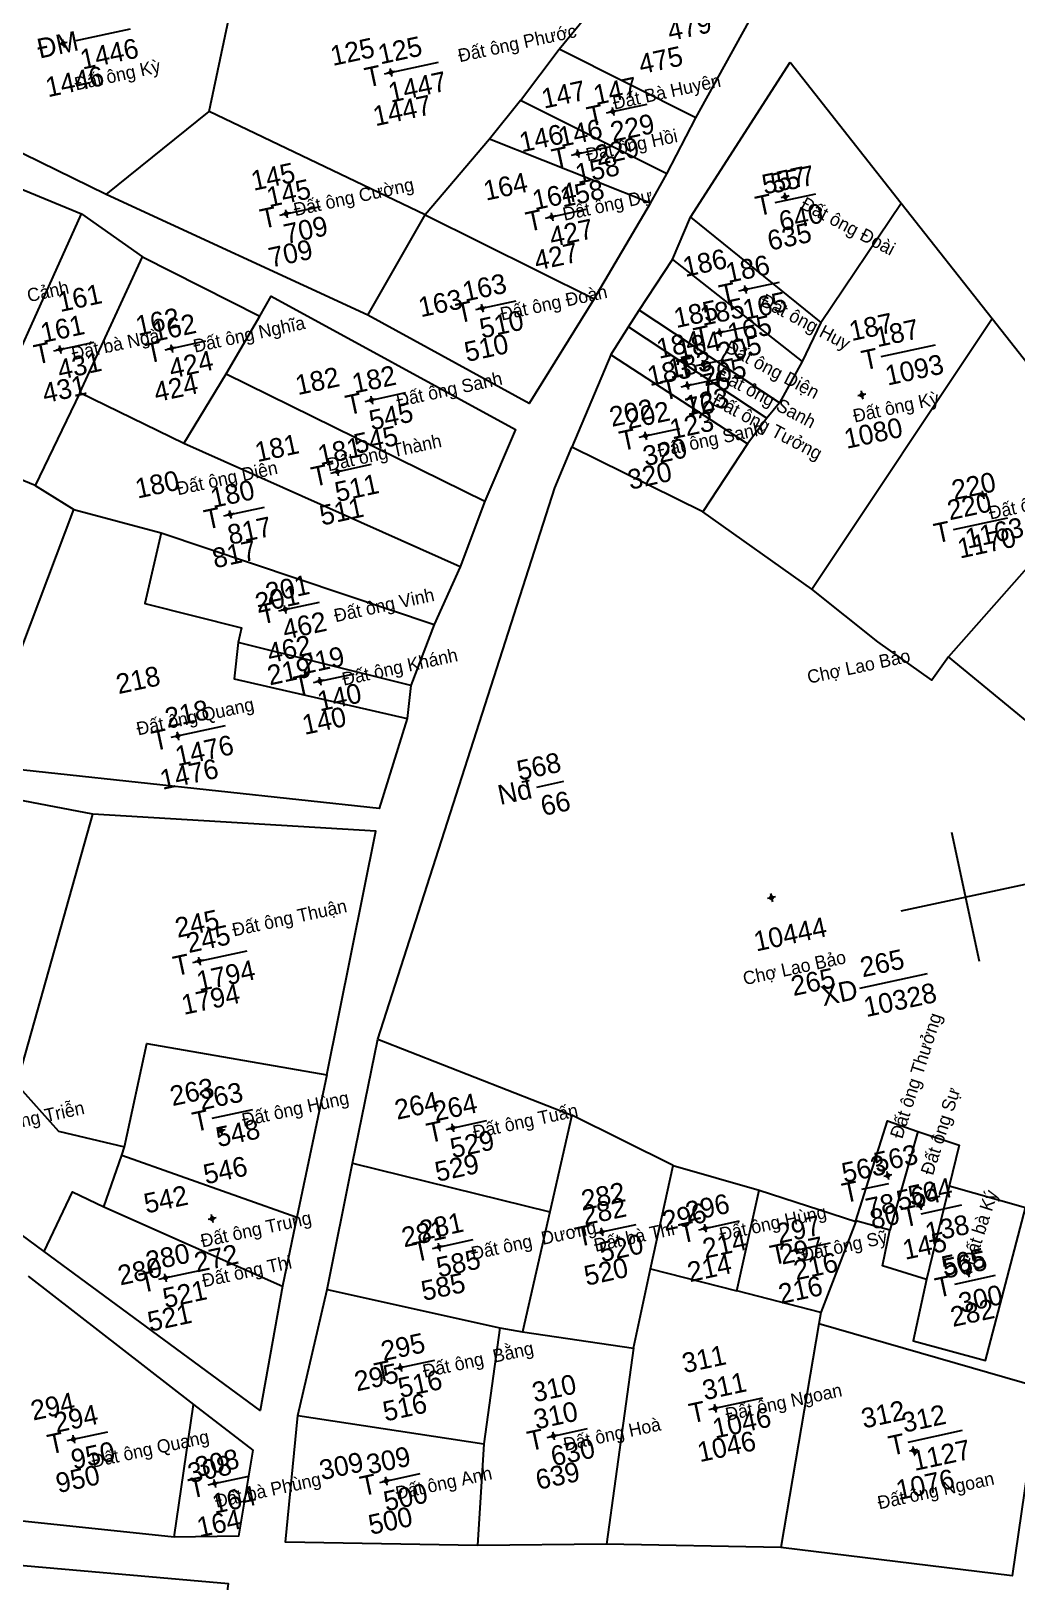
# Model space of a CAD drawing. Extents: x 537054 to 538409, y 1836408 to 1837892.
# Drawn here: x 537557.6 to 537707, y 1837239.7 to 1837474.8 of the extents above; entities that cross this region are included whole.
import ezdxf

# ---------------------------------------------------------------- set-up
doc = ezdxf.new("R2010")
doc.units = 0
for name, color, linetype in [('Level 11', 7, 'Continuous'), ('Level 15', 7, 'Continuous'), ('Level 2', 7, 'Continuous'), ('Level 22', 7, 'Continuous'), ('Level 45', 7, 'Continuous'), ('Level 56', 7, 'Continuous'), ('Level 63', 7, 'Continuous')]:
    doc.layers.add(name, color=color, linetype=linetype)

msp = doc.modelspace()

# ---------------------------------------------------------------- linework, layer by layer
at = {"layer": 'Level 11'}
for p, q in [((537562.15, 1837472.84), (537561.85, 1837472.77)), ((537562.39, 1837473.21), (537562.15, 1837472.84)), ((537562.15, 1837472.84), (537562.52, 1837472.6)), ((537562.33, 1837473.51), (537562.39, 1837473.21)), ((537562.76, 1837472.97), (537562.39, 1837473.21)), ((537562.52, 1837472.6), (537562.76, 1837472.97)), ((537563.06, 1837473.03), (537562.76, 1837472.97)), ((537562.52, 1837472.6), (537562.59, 1837472.3)), ((537611.79, 1837468.45), (537611.47, 1837468.39)), ((537612.02, 1837468.82), (537611.79, 1837468.45)), ((537611.79, 1837468.45), (537612.16, 1837468.22)), ((537611.96, 1837469.12), (537612.02, 1837468.82)), ((537612.39, 1837468.58), (537612.02, 1837468.82)), ((537612.16, 1837468.22), (537612.39, 1837468.58)), ((537612.16, 1837468.22), (537612.22, 1837467.91)), ((537612.71, 1837468.65), (537612.39, 1837468.58)), ((537645.45, 1837462.51), (537645.15, 1837462.45)), ((537645.69, 1837462.88), (537645.45, 1837462.51)), ((537645.45, 1837462.51), (537645.82, 1837462.27)), ((537645.62, 1837463.19), (537645.69, 1837462.88)), ((537646.05, 1837462.64), (537645.69, 1837462.88)), ((537645.82, 1837462.27), (537646.05, 1837462.64)), ((537645.82, 1837462.27), (537645.88, 1837461.96)), ((537646.36, 1837462.71), (537646.05, 1837462.64)), ((537640.38, 1837456.51), (537640.14, 1837456.14)), ((537640.32, 1837456.81), (537640.38, 1837456.51)), ((537640.75, 1837456.27), (537640.38, 1837456.51)), ((537640.51, 1837455.9), (537640.75, 1837456.27)), ((537641.06, 1837456.34), (537640.75, 1837456.27)), ((537640.14, 1837456.14), (537639.83, 1837456.07)), ((537640.14, 1837456.14), (537640.51, 1837455.9)), ((537640.51, 1837455.9), (537640.58, 1837455.6)), ((537671.56, 1837449.58), (537671.24, 1837449.51)), ((537671.79, 1837449.95), (537671.56, 1837449.58)), ((537671.56, 1837449.58), (537671.92, 1837449.34)), ((537671.73, 1837450.25), (537671.79, 1837449.95)), ((537672.16, 1837449.71), (537671.79, 1837449.95)), ((537671.92, 1837449.34), (537672.16, 1837449.71)), ((537671.92, 1837449.34), (537671.99, 1837449.04)), ((537672.47, 1837449.78), (537672.16, 1837449.71)), ((537595.95, 1837447.02), (537595.64, 1837446.95)), ((537596.19, 1837447.39), (537595.95, 1837447.02)), ((537595.95, 1837447.02), (537596.32, 1837446.78)), ((537596.12, 1837447.7), (537596.19, 1837447.39)), ((537596.56, 1837447.15), (537596.19, 1837447.39)), ((537596.32, 1837446.78), (537596.56, 1837447.15)), ((537596.87, 1837447.22), (537596.56, 1837447.15)), ((537636.44, 1837446.93), (537636.21, 1837446.56)), ((537636.38, 1837447.24), (537636.44, 1837446.93)), ((537636.81, 1837446.69), (537636.44, 1837446.93)), ((537596.32, 1837446.78), (537596.39, 1837446.47)), ((537636.21, 1837446.56), (537635.9, 1837446.5)), ((537636.21, 1837446.56), (537636.58, 1837446.33)), ((537636.58, 1837446.33), (537636.81, 1837446.69)), ((537636.58, 1837446.33), (537636.64, 1837446.01)), ((537637.12, 1837446.76), (537636.81, 1837446.69)), ((537665.52, 1837435.53), (537665.21, 1837435.46)), ((537665.75, 1837435.9), (537665.52, 1837435.53)), ((537665.52, 1837435.53), (537665.88, 1837435.29)), ((537665.69, 1837436.2), (537665.75, 1837435.9)), ((537666.12, 1837435.66), (537665.75, 1837435.9)), ((537665.88, 1837435.29), (537666.12, 1837435.66)), ((537665.88, 1837435.29), (537665.95, 1837434.99)), ((537666.42, 1837435.73), (537666.12, 1837435.66)), ((537625.63, 1837432.72), (537625.33, 1837432.65)), ((537625.87, 1837433.09), (537625.63, 1837432.72)), ((537625.63, 1837432.72), (537626, 1837432.48)), ((537625.8, 1837433.4), (537625.87, 1837433.09)), ((537626.24, 1837432.85), (537625.87, 1837433.09)), ((537626, 1837432.48), (537626.24, 1837432.85)), ((537626.54, 1837432.92), (537626.24, 1837432.85)), ((537626, 1837432.48), (537626.07, 1837432.17)), ((537661.66, 1837429.03), (537661.36, 1837428.96)), ((537661.9, 1837429.4), (537661.66, 1837429.03)), ((537661.66, 1837429.03), (537662.03, 1837428.79)), ((537661.83, 1837429.7), (537661.9, 1837429.4)), ((537662.27, 1837429.16), (537661.9, 1837429.4)), ((537662.03, 1837428.79), (537662.27, 1837429.16)), ((537662.03, 1837428.79), (537662.09, 1837428.49)), ((537662.57, 1837429.23), (537662.27, 1837429.16)), ((537561.67, 1837426.45), (537561.37, 1837426.39)), ((537561.91, 1837426.82), (537561.67, 1837426.45)), ((537561.67, 1837426.45), (537562.04, 1837426.21)), ((537561.84, 1837427.12), (537561.91, 1837426.82)), ((537562.28, 1837426.58), (537561.91, 1837426.82)), ((537562.04, 1837426.21), (537562.28, 1837426.58)), ((537562.04, 1837426.21), (537562.11, 1837425.91)), ((537562.58, 1837426.65), (537562.28, 1837426.58)), ((537578.58, 1837426.62), (537578.27, 1837426.56)), ((537578.81, 1837426.99), (537578.58, 1837426.62)), ((537578.58, 1837426.62), (537578.95, 1837426.38)), ((537578.75, 1837427.29), (537578.81, 1837426.99)), ((537579.18, 1837426.75), (537578.81, 1837426.99)), ((537578.95, 1837426.38), (537579.18, 1837426.75)), ((537578.95, 1837426.38), (537579.01, 1837426.08)), ((537579.49, 1837426.82), (537579.18, 1837426.75)), ((537659.1, 1837424.21), (537658.8, 1837424.15)), ((537659.34, 1837424.58), (537659.1, 1837424.21)), ((537659.1, 1837424.21), (537659.47, 1837423.97)), ((537659.27, 1837424.89), (537659.34, 1837424.58)), ((537659.71, 1837424.34), (537659.34, 1837424.58)), ((537659.47, 1837423.97), (537659.71, 1837424.34)), ((537659.47, 1837423.97), (537659.54, 1837423.66)), ((537660.01, 1837424.41), (537659.71, 1837424.34)), ((537656.75, 1837420.99), (537656.44, 1837420.93)), ((537656.98, 1837421.36), (537656.75, 1837420.99)), ((537656.75, 1837420.99), (537657.11, 1837420.75)), ((537656.92, 1837421.66), (537656.98, 1837421.36)), ((537657.35, 1837421.12), (537656.98, 1837421.36)), ((537657.11, 1837420.75), (537657.35, 1837421.12)), ((537657.65, 1837421.19), (537657.35, 1837421.12)), ((537608.88, 1837418.78), (537608.57, 1837418.71)), ((537609.12, 1837419.15), (537608.88, 1837418.78)), ((537608.88, 1837418.78), (537609.25, 1837418.54)), ((537609.06, 1837419.45), (537609.12, 1837419.15)), ((537609.49, 1837418.91), (537609.12, 1837419.15)), ((537609.25, 1837418.54), (537609.49, 1837418.91)), ((537609.8, 1837418.98), (537609.49, 1837418.91)), ((537657.11, 1837420.75), (537657.18, 1837420.45)), ((537683.18, 1837419.55), (537682.86, 1837419.48)), ((537683.41, 1837419.91), (537683.18, 1837419.55)), ((537683.18, 1837419.55), (537683.54, 1837419.31)), ((537683.35, 1837420.23), (537683.41, 1837419.91)), ((537683.78, 1837419.68), (537683.41, 1837419.91)), ((537683.54, 1837419.31), (537683.78, 1837419.68)), ((537683.54, 1837419.31), (537683.61, 1837419)), ((537684.09, 1837419.74), (537683.78, 1837419.68)), ((537609.25, 1837418.54), (537609.32, 1837418.24)), ((537650.56, 1837414.03), (537650.62, 1837413.72)), ((537650.39, 1837413.35), (537650.07, 1837413.28)), ((537650.62, 1837413.72), (537650.39, 1837413.35)), ((537650.39, 1837413.35), (537650.75, 1837413.11)), ((537650.99, 1837413.48), (537650.62, 1837413.72)), ((537650.75, 1837413.11), (537650.99, 1837413.48)), ((537650.75, 1837413.11), (537650.82, 1837412.8)), ((537651.3, 1837413.55), (537650.99, 1837413.48)), ((537603.69, 1837407.92), (537603.39, 1837407.86)), ((537603.93, 1837408.29), (537603.69, 1837407.92)), ((537603.69, 1837407.92), (537604.06, 1837407.68)), ((537603.86, 1837408.59), (537603.93, 1837408.29)), ((537604.29, 1837408.05), (537603.93, 1837408.29)), ((537604.06, 1837407.68), (537604.29, 1837408.05)), ((537604.06, 1837407.68), (537604.12, 1837407.38)), ((537604.6, 1837408.12), (537604.29, 1837408.05)), ((537701.75, 1837404.78), (537701.51, 1837404.42)), ((537701.68, 1837405.1), (537701.75, 1837404.78)), ((537702.12, 1837404.55), (537701.75, 1837404.78)), ((537701.88, 1837404.18), (537702.12, 1837404.55)), ((537702.42, 1837404.61), (537702.12, 1837404.55)), ((537701.51, 1837404.42), (537701.21, 1837404.35)), ((537701.51, 1837404.42), (537701.88, 1837404.18)), ((537701.88, 1837404.18), (537701.95, 1837403.86)), ((537587.44, 1837401.44), (537587.13, 1837401.37)), ((537587.68, 1837401.8), (537587.44, 1837401.44)), ((537587.44, 1837401.44), (537587.81, 1837401.2)), ((537587.61, 1837402.12), (537587.68, 1837401.8)), ((537588.05, 1837401.57), (537587.68, 1837401.8)), ((537587.81, 1837401.2), (537588.05, 1837401.57)), ((537587.81, 1837401.2), (537587.88, 1837400.89)), ((537588.36, 1837401.63), (537588.05, 1837401.57)), ((537595.77, 1837387.05), (537595.45, 1837386.98)), ((537596, 1837387.42), (537595.77, 1837387.05)), ((537595.77, 1837387.05), (537596.13, 1837386.81)), ((537595.94, 1837387.73), (537596, 1837387.42)), ((537596.37, 1837387.18), (537596, 1837387.42)), ((537596.13, 1837386.81), (537596.37, 1837387.18)), ((537596.13, 1837386.81), (537596.2, 1837386.5)), ((537596.68, 1837387.25), (537596.37, 1837387.18)), ((537601.28, 1837376.56), (537601.05, 1837376.19)), ((537601.22, 1837376.86), (537601.28, 1837376.56)), ((537601.65, 1837376.32), (537601.28, 1837376.56)), ((537601.41, 1837375.95), (537601.65, 1837376.32)), ((537601.95, 1837376.38), (537601.65, 1837376.32)), ((537601.05, 1837376.19), (537600.74, 1837376.12)), ((537601.05, 1837376.19), (537601.41, 1837375.95)), ((537601.41, 1837375.95), (537601.48, 1837375.65)), ((537579.5, 1837367.86), (537579.19, 1837367.8)), ((537579.74, 1837368.23), (537579.5, 1837367.86)), ((537579.5, 1837367.86), (537579.87, 1837367.63)), ((537579.67, 1837368.54), (537579.74, 1837368.23)), ((537580.1, 1837367.99), (537579.74, 1837368.23)), ((537579.87, 1837367.63), (537580.1, 1837367.99)), ((537579.87, 1837367.63), (537579.93, 1837367.31)), ((537580.41, 1837368.06), (537580.1, 1837367.99)), ((537669.72, 1837343.73), (537669.48, 1837343.36)), ((537669.65, 1837344.04), (537669.72, 1837343.73)), ((537670.09, 1837343.49), (537669.72, 1837343.73)), ((537669.85, 1837343.12), (537670.09, 1837343.49)), ((537670.4, 1837343.56), (537670.09, 1837343.49)), ((537669.48, 1837343.36), (537669.17, 1837343.29)), ((537669.48, 1837343.36), (537669.85, 1837343.12)), ((537669.85, 1837343.12), (537669.92, 1837342.81)), ((537583, 1837334.12), (537582.76, 1837333.75)), ((537582.93, 1837334.42), (537583, 1837334.12)), ((537583.37, 1837333.88), (537583, 1837334.12)), ((537582.76, 1837333.75), (537582.45, 1837333.69)), ((537582.76, 1837333.75), (537583.13, 1837333.52)), ((537583.13, 1837333.52), (537583.37, 1837333.88)), ((537583.13, 1837333.52), (537583.19, 1837333.21)), ((537583.68, 1837333.95), (537583.37, 1837333.88)), ((537586.31, 1837308.42), (537586.08, 1837308.05)), ((537586.25, 1837308.73), (537586.31, 1837308.42)), ((537586.68, 1837308.19), (537586.31, 1837308.42)), ((537586.45, 1837307.82), (537586.68, 1837308.19)), ((537587, 1837308.25), (537586.68, 1837308.19)), ((537621.16, 1837308.45), (537620.85, 1837308.38)), ((537621.4, 1837308.82), (537621.16, 1837308.45)), ((537621.16, 1837308.45), (537621.53, 1837308.21)), ((537621.34, 1837309.12), (537621.4, 1837308.82)), ((537621.77, 1837308.58), (537621.4, 1837308.82)), ((537621.53, 1837308.21), (537621.77, 1837308.58)), ((537621.53, 1837308.21), (537621.6, 1837307.91)), ((537622.08, 1837308.65), (537621.77, 1837308.58)), ((537586.08, 1837308.05), (537585.76, 1837307.99)), ((537586.08, 1837308.05), (537586.45, 1837307.82)), ((537586.45, 1837307.82), (537586.51, 1837307.51)), ((537687.08, 1837301.23), (537686.78, 1837301.16)), ((537687.32, 1837301.59), (537687.08, 1837301.23)), ((537687.08, 1837301.23), (537687.45, 1837300.99)), ((537687.25, 1837301.91), (537687.32, 1837301.59)), ((537687.69, 1837301.36), (537687.32, 1837301.59)), ((537687.45, 1837300.99), (537687.69, 1837301.36)), ((537687.99, 1837301.42), (537687.69, 1837301.36)), ((537687.45, 1837300.99), (537687.52, 1837300.68)), ((537692.05, 1837296.62), (537691.74, 1837296.55)), ((537692.28, 1837296.99), (537692.05, 1837296.62)), ((537692.05, 1837296.62), (537692.41, 1837296.38)), ((537692.22, 1837297.29), (537692.28, 1837296.99)), ((537692.65, 1837296.75), (537692.28, 1837296.99)), ((537692.41, 1837296.38), (537692.65, 1837296.75)), ((537692.41, 1837296.38), (537692.48, 1837296.08)), ((537692.96, 1837296.82), (537692.65, 1837296.75)), ((537584.7, 1837294.71), (537584.39, 1837294.65)), ((537584.94, 1837295.08), (537584.7, 1837294.71)), ((537584.7, 1837294.71), (537585.07, 1837294.48)), ((537584.87, 1837295.4), (537584.94, 1837295.08)), ((537585.31, 1837294.84), (537584.94, 1837295.08)), ((537585.07, 1837294.48), (537585.31, 1837294.84)), ((537585.07, 1837294.48), (537585.14, 1837294.16)), ((537585.62, 1837294.91), (537585.31, 1837294.84)), ((537643.77, 1837292.69), (537643.46, 1837292.63)), ((537644.01, 1837293.06), (537643.77, 1837292.69)), ((537643.77, 1837292.69), (537644.14, 1837292.46)), ((537643.94, 1837293.37), (537644.01, 1837293.06)), ((537644.37, 1837292.82), (537644.01, 1837293.06)), ((537644.14, 1837292.46), (537644.37, 1837292.82)), ((537644.14, 1837292.46), (537644.2, 1837292.14)), ((537644.68, 1837292.89), (537644.37, 1837292.82)), ((537659.43, 1837293.24), (537659.12, 1837293.17)), ((537659.66, 1837293.61), (537659.43, 1837293.24)), ((537659.43, 1837293.24), (537659.79, 1837293)), ((537659.6, 1837293.91), (537659.66, 1837293.61)), ((537660.03, 1837293.37), (537659.66, 1837293.61)), ((537659.79, 1837293), (537660.03, 1837293.37)), ((537659.79, 1837293), (537659.86, 1837292.7)), ((537660.33, 1837293.44), (537660.03, 1837293.37)), ((537619.09, 1837290.39), (537618.77, 1837290.33)), ((537619.33, 1837290.76), (537619.09, 1837290.39)), ((537619.09, 1837290.39), (537619.46, 1837290.16)), ((537619.26, 1837291.07), (537619.33, 1837290.76)), ((537619.69, 1837290.52), (537619.33, 1837290.76)), ((537619.46, 1837290.16), (537619.69, 1837290.52)), ((537619.46, 1837290.16), (537619.52, 1837289.84)), ((537620.01, 1837290.59), (537619.69, 1837290.52)), ((537673.22, 1837289.93), (537672.91, 1837289.86)), ((537673.46, 1837290.3), (537673.22, 1837289.93)), ((537673.22, 1837289.93), (537673.59, 1837289.69)), ((537673.4, 1837290.61), (537673.46, 1837290.3)), ((537673.83, 1837290.06), (537673.46, 1837290.3)), ((537673.59, 1837289.69), (537673.83, 1837290.06)), ((537673.59, 1837289.69), (537673.66, 1837289.38)), ((537674.14, 1837290.13), (537673.83, 1837290.06)), ((537699.46, 1837287.13), (537699.52, 1837286.82)), ((537577.63, 1837285.73), (537577.33, 1837285.66)), ((537577.87, 1837286.1), (537577.63, 1837285.73)), ((537577.63, 1837285.73), (537578, 1837285.49)), ((537577.8, 1837286.4), (537577.87, 1837286.1)), ((537578.23, 1837285.86), (537577.87, 1837286.1)), ((537578, 1837285.49), (537578.23, 1837285.86)), ((537578, 1837285.49), (537578.06, 1837285.19)), ((537578.54, 1837285.93), (537578.23, 1837285.86)), ((537699.29, 1837286.45), (537698.97, 1837286.38)), ((537699.52, 1837286.82), (537699.29, 1837286.45)), ((537699.29, 1837286.45), (537699.65, 1837286.21)), ((537699.89, 1837286.58), (537699.52, 1837286.82)), ((537699.65, 1837286.21), (537699.89, 1837286.58)), ((537699.65, 1837286.21), (537699.72, 1837285.9)), ((537700.2, 1837286.65), (537699.89, 1837286.58)), ((537613.27, 1837272.12), (537612.96, 1837272.06)), ((537613.51, 1837272.49), (537613.27, 1837272.12)), ((537613.27, 1837272.12), (537613.64, 1837271.89)), ((537613.44, 1837272.8), (537613.51, 1837272.49)), ((537613.88, 1837272.26), (537613.51, 1837272.49)), ((537613.64, 1837271.89), (537613.88, 1837272.26)), ((537613.64, 1837271.89), (537613.71, 1837271.58)), ((537614.19, 1837272.32), (537613.88, 1837272.26)), ((537660.94, 1837265.95), (537660.63, 1837265.89)), ((537661.17, 1837266.32), (537660.94, 1837265.95)), ((537660.94, 1837265.95), (537661.31, 1837265.72)), ((537661.11, 1837266.64), (537661.17, 1837266.32)), ((537661.54, 1837266.09), (537661.17, 1837266.32)), ((537661.31, 1837265.72), (537661.54, 1837266.09)), ((537661.85, 1837266.15), (537661.54, 1837266.09)), ((537661.31, 1837265.72), (537661.37, 1837265.4)), ((537563.72, 1837261.26), (537563.41, 1837261.2)), ((537563.96, 1837261.63), (537563.72, 1837261.26)), ((537563.72, 1837261.26), (537564.09, 1837261.03)), ((537563.89, 1837261.93), (537563.96, 1837261.63)), ((537564.32, 1837261.39), (537563.96, 1837261.63)), ((537564.09, 1837261.03), (537564.32, 1837261.39)), ((537564.63, 1837261.46), (537564.32, 1837261.39)), ((537636.43, 1837261.76), (537636.13, 1837261.69)), ((537636.67, 1837262.13), (537636.43, 1837261.76)), ((537636.43, 1837261.76), (537636.8, 1837261.52)), ((537636.6, 1837262.43), (537636.67, 1837262.13)), ((537637.04, 1837261.89), (537636.67, 1837262.13)), ((537636.8, 1837261.52), (537637.04, 1837261.89)), ((537636.8, 1837261.52), (537636.86, 1837261.22)), ((537637.34, 1837261.95), (537637.04, 1837261.89)), ((537564.09, 1837261.03), (537564.15, 1837260.72)), ((537690.99, 1837259.56), (537690.68, 1837259.5)), ((537691.23, 1837259.93), (537690.99, 1837259.56)), ((537690.99, 1837259.56), (537691.36, 1837259.33)), ((537691.17, 1837260.23), (537691.23, 1837259.93)), ((537691.6, 1837259.69), (537691.23, 1837259.93)), ((537691.36, 1837259.33), (537691.6, 1837259.69)), ((537691.36, 1837259.33), (537691.43, 1837259.02)), ((537691.91, 1837259.76), (537691.6, 1837259.69)), ((537585.1, 1837254.55), (537584.79, 1837254.49)), ((537585.33, 1837254.92), (537585.1, 1837254.55)), ((537585.1, 1837254.55), (537585.46, 1837254.32)), ((537585.27, 1837255.23), (537585.33, 1837254.92)), ((537585.7, 1837254.68), (537585.33, 1837254.92)), ((537585.46, 1837254.32), (537585.7, 1837254.68)), ((537585.46, 1837254.32), (537585.53, 1837254)), ((537586, 1837254.75), (537585.7, 1837254.68)), ((537611.08, 1837254.93), (537610.78, 1837254.87)), ((537611.32, 1837255.3), (537611.08, 1837254.93)), ((537611.08, 1837254.93), (537611.45, 1837254.7)), ((537611.25, 1837255.61), (537611.32, 1837255.3)), ((537611.69, 1837255.07), (537611.32, 1837255.3)), ((537611.45, 1837254.7), (537611.69, 1837255.07)), ((537611.45, 1837254.7), (537611.51, 1837254.39)), ((537611.99, 1837255.13), (537611.69, 1837255.07))]:
    msp.add_line(p, q, dxfattribs=at)
for centre in [(537562.46, 1837472.9), (537612.09, 1837468.52), (537645.75, 1837462.58), (537640.45, 1837456.2), (537671.86, 1837449.65), (537596.26, 1837447.08), (537636.51, 1837446.63), (537665.82, 1837435.59), (537625.93, 1837432.78), (537661.96, 1837429.09), (537561.98, 1837426.52), (537578.88, 1837426.69), (537659.4, 1837424.28), (537657.05, 1837421.06), (537609.19, 1837418.85), (537683.48, 1837419.61), (537650.69, 1837413.41), (537603.99, 1837407.99), (537701.81, 1837404.48), (537587.74, 1837401.5), (537596.07, 1837387.11), (537601.35, 1837376.25), (537579.8, 1837367.93), (537669.79, 1837343.43), (537583.06, 1837333.82), (537586.38, 1837308.12), (537621.47, 1837308.51), (537687.39, 1837301.29), (537692.35, 1837296.69), (537585, 1837294.78), (537644.07, 1837292.76), (537659.73, 1837293.31), (537619.39, 1837290.46), (537673.53, 1837289.99), (537577.93, 1837285.79), (537699.59, 1837286.51), (537613.57, 1837272.19), (537661.24, 1837266.02), (537564.02, 1837261.33), (537636.73, 1837261.82), (537691.3, 1837259.63), (537585.4, 1837254.62), (537611.38, 1837255)]:
    msp.add_circle(centre, 0.075, dxfattribs=at)
at = {"layer": 'Level 15'}
for p, q in [((537564.42, 1837473.33), (537572.63, 1837475.1)), ((537611.12, 1837468.31), (537619.33, 1837470.08)), ((537644.78, 1837462.37), (537650.94, 1837463.7)), ((537639.47, 1837455.99), (537645.63, 1837457.32)), ((537670.33, 1837448.8), (537676.49, 1837450.13)), ((537595.28, 1837446.88), (537601.44, 1837448.21)), ((537635.54, 1837446.43), (537641.7, 1837447.76)), ((537664.84, 1837435.38), (537671, 1837436.71)), ((537624.96, 1837432.57), (537631.11, 1837433.9)), ((537660.99, 1837428.88), (537667.14, 1837430.21)), ((537561, 1837426.31), (537567.16, 1837427.63)), ((537577.91, 1837426.48), (537584.07, 1837427.81)), ((537686.42, 1837425.43), (537694.63, 1837427.21)), ((537658.43, 1837424.07), (537662.54, 1837424.95)), ((537656.07, 1837420.85), (537662.23, 1837422.18)), ((537608.22, 1837418.64), (537614.38, 1837419.97)), ((537649.71, 1837413.21), (537655.87, 1837414.54)), ((537603.02, 1837407.78), (537609.18, 1837409.11)), ((537586.78, 1837401.29), (537592.93, 1837402.62)), ((537697.38, 1837399.21), (537705.59, 1837400.98)), ((537595.1, 1837386.9), (537601.26, 1837388.23)), ((537600.38, 1837376.04), (537606.54, 1837377.37)), ((537578.83, 1837367.73), (537587.04, 1837369.5)), ((537634.22, 1837360.19), (537638.32, 1837361.07)), ((537582.08, 1837333.61), (537590.3, 1837335.38)), ((537683.18, 1837329.7), (537693.44, 1837331.92)), ((537585, 1837309.99), (537591.16, 1837311.32)), ((537620.5, 1837308.3), (537626.66, 1837309.63)), ((537683.46, 1837299.21), (537687.56, 1837300.09)), ((537692.48, 1837295.51), (537698.64, 1837296.84)), ((537658.75, 1837293.09), (537664.91, 1837294.42)), ((537643.1, 1837292.56), (537649.26, 1837293.89)), ((537618.42, 1837290.26), (537624.58, 1837291.59)), ((537672.56, 1837289.79), (537678.72, 1837291.12)), ((537576.95, 1837285.58), (537583.11, 1837286.91)), ((537697.54, 1837284.86), (537703.7, 1837286.18)), ((537612.61, 1837271.98), (537618.77, 1837273.31)), ((537660.27, 1837265.82), (537668.48, 1837267.59)), ((537563.04, 1837261.12), (537569.2, 1837262.45)), ((537635.76, 1837261.61), (537641.91, 1837262.94)), ((537690.51, 1837260.91), (537698.72, 1837262.68)), ((537584.43, 1837254.42), (537590.59, 1837255.75)), ((537610.41, 1837254.79), (537616.56, 1837256.12))]:
    msp.add_line(p, q, dxfattribs=at)
at = {"layer": 'Level 22'}
for points in [[(537584.55, 1837462.59), (537588.68, 1837482)], [(537637.62, 1837472.01), (537643.66, 1837479.43)], [(537658.33, 1837461.63), (537667.16, 1837477.66)], [(537631.76, 1837464.25), (537637.62, 1837472.01)], [(537658.33, 1837461.63), (537637.62, 1837472.01)], [(537657.48, 1837446.56), (537672.6, 1837470.04)], [(537672.6, 1837470.04), (537689.43, 1837448.69)], [(537568.94, 1837450.02), (537536.42, 1837465.91)], [(537631.76, 1837464.25), (537627.02, 1837458.4)], [(537653.9, 1837453.16), (537631.76, 1837464.25)], [(537568.94, 1837450.02), (537584.55, 1837462.59)], [(537617.29, 1837446.94), (537584.55, 1837462.59)], [(537653.9, 1837453.16), (537658.33, 1837461.63)], [(537627.02, 1837458.4), (537617.29, 1837446.94)], [(537651.45, 1837448.67), (537627.02, 1837458.4)], [(537543.15, 1837456.18), (537565.23, 1837447.06)], [(537651.45, 1837448.67), (537653.9, 1837453.16)], [(537608.63, 1837431.73), (537568.94, 1837450.02)], [(537548.43, 1837409.9), (537565.23, 1837447.06)], [(537565.23, 1837447.06), (537574.48, 1837440.56)], [(537608.63, 1837431.73), (537617.29, 1837446.94)], [(537617.29, 1837446.94), (537642.89, 1837434.2)], [(537642.89, 1837434.2), (537651.45, 1837448.67)], [(537677.26, 1837430.59), (537689.43, 1837448.69)], [(537689.43, 1837448.69), (537703.2, 1837431.23)], [(537654.77, 1837440.15), (537657.48, 1837446.56)], [(537657.48, 1837446.56), (537677.26, 1837430.59)], [(537564.95, 1837419.94), (537574.48, 1837440.56)], [(537574.48, 1837440.56), (537592.22, 1837431.57)], [(537649.74, 1837432.46), (537654.77, 1837440.15)], [(537654.77, 1837440.15), (537674.42, 1837424.69)], [(537592.22, 1837431.57), (537593.95, 1837434.59), (537631, 1837414.38), (537626.32, 1837403.53)], [(537642.89, 1837434.2), (537633.05, 1837418.3), (537608.63, 1837431.73)], [(537587.16, 1837422.8), (537592.22, 1837431.57)], [(537648.09, 1837429.95), (537649.74, 1837432.46)], [(537670.98, 1837418.45), (537649.74, 1837432.46)], [(537677.26, 1837430.59), (537674.42, 1837424.69)], [(537675.87, 1837390.17), (537703.2, 1837431.23)], [(537703.2, 1837431.23), (537721.44, 1837408.08)], [(537645.44, 1837425.68), (537648.09, 1837429.95)], [(537648.09, 1837429.95), (537669.08, 1837416.09)], [(537645.44, 1837425.68), (537639.53, 1837411.69)], [(537666.14, 1837412.21), (537645.44, 1837425.68)], [(537674.42, 1837424.69), (537670.98, 1837418.45)], [(537580.75, 1837412.27), (537587.16, 1837422.8)], [(537587.16, 1837422.8), (537626.32, 1837403.53)], [(537564.95, 1837419.94), (537558.18, 1837405.87)], [(537580.75, 1837412.27), (537564.95, 1837419.94)], [(537670.98, 1837418.45), (537669.08, 1837416.09)], [(537669.08, 1837416.09), (537666.14, 1837412.21)], [(537622.62, 1837393.56), (537580.75, 1837412.27)], [(537610.12, 1837321.96), (537636.93, 1837405.54), (537639.53, 1837411.69)], [(537659.37, 1837401.91), (537639.53, 1837411.69)], [(537666.14, 1837412.21), (537659.37, 1837401.91)], [(537558.18, 1837405.87), (537548.43, 1837409.9)], [(537721.44, 1837408.08), (537696.59, 1837379.92)], [(537558.18, 1837405.87), (537564.07, 1837402.24)], [(537549.4, 1837363.48), (537564.07, 1837402.24)], [(537564.07, 1837402.24), (537577.28, 1837398.73)], [(537626.32, 1837403.53), (537622.62, 1837393.56)], [(537675.87, 1837390.17), (537659.37, 1837401.91)], [(537577.28, 1837398.73), (537574.8, 1837388.01), (537589.47, 1837384.3), (537588.96, 1837382.09)], [(537577.28, 1837398.73), (537618.65, 1837384.82)], [(537622.62, 1837393.56), (537618.65, 1837384.82)], [(537696.59, 1837379.92), (537694.09, 1837376.37), (537685.88, 1837382.18), (537675.87, 1837390.17)], [(537737.41, 1837388.77), (537718.78, 1837361.71), (537696.59, 1837379.92)], [(537618.65, 1837384.82), (537615.12, 1837375.57)], [(537588.96, 1837382.09), (537588.36, 1837376.61), (537614.58, 1837370.6)], [(537615.12, 1837375.57), (537588.96, 1837382.09)], [(537615.12, 1837375.57), (537614.58, 1837370.6)], [(537614.58, 1837370.6), (537610.31, 1837356.93), (537549.4, 1837363.48)], [(537566.94, 1837356.08), (537531.2, 1837362.92)], [(537555.43, 1837315.11), (537566.94, 1837356.08)], [(537602.37, 1837316.57), (537609.82, 1837353.48), (537566.94, 1837356.08)], [(537571.74, 1837305.64), (537575.13, 1837321.31), (537602.37, 1837316.57)], [(537606.27, 1837303.2), (537610.12, 1837321.96)], [(537610.12, 1837321.96), (537639.5, 1837310.43)], [(537602.37, 1837316.57), (537597.87, 1837294.99)], [(537559.58, 1837289.79), (537527.37, 1837313.52)], [(537555.43, 1837315.11), (537561.74, 1837308.05), (537571.74, 1837305.64)], [(537639.5, 1837310.43), (537636.18, 1837295.8)], [(537654.88, 1837302.82), (537639.5, 1837310.43)], [(537682.57, 1837294.45), (537687.35, 1837309.61), (537691.96, 1837307.96)], [(537691.96, 1837307.96), (537687.73, 1837293.04)], [(537691.96, 1837307.96), (537698.23, 1837305.92), (537696.71, 1837299.7)], [(537568.59, 1837296.58), (537571.31, 1837304.41)], [(537571.31, 1837304.41), (537571.74, 1837305.64)], [(537571.31, 1837304.41), (537597.87, 1837294.99)], [(537602.45, 1837284.05), (537606.27, 1837303.2)], [(537606.27, 1837303.2), (537636.18, 1837295.8)], [(537651.46, 1837287.16), (537654.88, 1837302.82)], [(537654.88, 1837302.82), (537667.93, 1837299.08)], [(537559.58, 1837289.79), (537563.83, 1837298.82), (537568.59, 1837296.58)], [(537664.53, 1837283.8), (537667.93, 1837299.08)], [(537667.93, 1837299.08), (537682.54, 1837294.35)], [(537693.24, 1837285.52), (537691.23, 1837276.25), (537702.2, 1837273.28), (537708.25, 1837296.4), (537696.71, 1837299.7)], [(537696.71, 1837299.7), (537693.24, 1837285.52)], [(537568.59, 1837296.58), (537595.68, 1837284.51)], [(537597.87, 1837294.99), (537595.68, 1837284.51)], [(537636.18, 1837295.8), (537632.05, 1837277.63)], [(537682.54, 1837294.35), (537677.26, 1837280.52)], [(537682.54, 1837294.35), (537682.57, 1837294.45)], [(537687.73, 1837293.04), (537682.57, 1837294.45)], [(537693.24, 1837285.52), (537686.61, 1837287.6), (537687.73, 1837293.04)], [(537595.68, 1837284.51), (537592.27, 1837265.69), (537559.58, 1837289.79)], [(537648.87, 1837275.14), (537651.46, 1837287.16)], [(537651.46, 1837287.16), (537664.53, 1837283.8)], [(537557.15, 1837286.03), (537582.2, 1837266.62)], [(537598, 1837264.92), (537602.45, 1837284.05)], [(537602.45, 1837284.05), (537628.61, 1837278.24)], [(537677.26, 1837280.52), (537664.53, 1837283.8)], [(537677.26, 1837280.52), (537676.97, 1837278.8)], [(537628.61, 1837278.24), (537626.19, 1837260.65)], [(537628.61, 1837278.24), (537632.05, 1837277.63)], [(537632.05, 1837277.63), (537648.87, 1837275.14)], [(537676.97, 1837278.8), (537671.18, 1837244.92)], [(537710.4, 1837269.18), (537676.97, 1837278.8)], [(537648.87, 1837275.14), (537644.77, 1837245.4)], [(537710.4, 1837269.18), (537706.27, 1837240.6), (537671.18, 1837244.92)], [(537579.25, 1837246.5), (537582.2, 1837266.62)], [(537582.2, 1837266.62), (537591.18, 1837259.67), (537589.02, 1837246.62), (537579.25, 1837246.5)], [(537625.25, 1837245.2), (537596.13, 1837245.71), (537598, 1837264.92)], [(537598, 1837264.92), (537626.19, 1837260.65)], [(537626.19, 1837260.65), (537625.25, 1837245.2)], [(537579.25, 1837246.5), (537543.27, 1837250.28)], [(537644.77, 1837245.4), (537625.25, 1837245.2)], [(537671.18, 1837244.92), (537644.77, 1837245.4)], [(537581.72, 1837197.39), (537587.5, 1837239.41), (537550.6, 1837242.67)]]:
    msp.add_lwpolyline(points, dxfattribs=at)
at = {"layer": 'Level 63'}
for p, q in [((537701.31, 1837333.75), (537697.09, 1837353.3)), ((537689.42, 1837341.42), (537708.97, 1837345.64))]:
    msp.add_line(p, q, dxfattribs=at)

# ---------------------------------------------------------------- texts
at = {"layer": 'Level 15'}
for s, p in [('479', (537654.38, 1837473.25)), ('ĐM', (537558.87, 1837470.59)), ('1446', (537565.37, 1837468.93)), ('125', (537610.51, 1837469.71)), ('T', (537608.51, 1837466.21)), ('1447', (537612.07, 1837463.91)), ('147', (537643.15, 1837463.55)), ('T', (537642.17, 1837460.27)), ('146', (537637.83, 1837457.18)), ('229', (537645.73, 1837457.97)), ('T', (537636.85, 1837453.89)), ('158', (537640.42, 1837451.6)), ('557', (537668.7, 1837449.99)), ('145', (537593.64, 1837448.06)), ('164', (537633.9, 1837447.61)), ('T', (537667.72, 1837446.71)), ('T', (537592.66, 1837444.78)), ('T', (537632.92, 1837444.33)), ('640', (537671.28, 1837444.41)), ('709', (537596.23, 1837442.48)), ('427', (537636.49, 1837442.03)), ('186', (537663.2, 1837436.57)), ('163', (537623.32, 1837433.75)), ('T', (537662.22, 1837433.28)), ('165', (537665.79, 1837430.99)), ('T', (537622.34, 1837430.47)), ('185', (537659.35, 1837430.07)), ('161', (537559.36, 1837427.49)), ('162', (537576.28, 1837427.66)), ('510', (537625.9, 1837428.17)), ('187', (537685.81, 1837426.84)), ('184', (537655.77, 1837425.03)), ('T', (537658.37, 1837426.78)), ('205', (537661.94, 1837424.49)), ('T', (537558.38, 1837424.21)), ('431', (537561.95, 1837421.91)), ('T', (537575.3, 1837424.38)), ('424', (537578.86, 1837422.08)), ('183', (537654.43, 1837422.03)), ('T', (537683.8, 1837423.33)), ('1093', (537687.37, 1837421.03)), ('182', (537606.58, 1837419.82)), ('T', (537655.82, 1837421.97)), ('76', (537659.38, 1837419.67)), ('T', (537653.46, 1837418.75)), ('T', (537605.6, 1837416.54)), ('202', (537648.07, 1837414.39)), ('123', (537657.02, 1837416.45)), ('545', (537609.17, 1837414.24)), ('T', (537647.09, 1837411.11)), ('181', (537601.39, 1837408.96)), ('320', (537650.66, 1837408.81)), ('T', (537600.41, 1837405.68)), ('511', (537603.97, 1837403.38)), ('180', (537585.13, 1837402.47)), ('220', (537696.77, 1837400.61)), ('T', (537584.16, 1837399.19)), ('817', (537587.73, 1837396.89)), ('T', (537694.76, 1837397.11)), ('1170', (537698.33, 1837394.81)), ('201', (537593.46, 1837388.09)), ('T', (537592.48, 1837384.81)), ('462', (537596.05, 1837382.51)), ('219', (537598.75, 1837377.23)), ('T', (537597.77, 1837373.95)), ('140', (537601.33, 1837371.65)), ('218', (537578.22, 1837369.13)), ('T', (537576.21, 1837365.63)), ('1476', (537579.78, 1837363.33)), ('568', (537631.56, 1837361.15)), ('Nđ', (537628.67, 1837357.46)), ('66', (537635.17, 1837355.79)), ('245', (537581.47, 1837335.01)), ('T', (537579.47, 1837331.51)), ('265', (537683.58, 1837331.33)), ('1794', (537583.03, 1837329.21)), ('XD', (537677.63, 1837326.97)), ('10328', (537684.12, 1837325.3)), ('263', (537583.37, 1837311.17)), ('264', (537618.86, 1837309.49)), ('T', (537582.39, 1837307.89)), ('548', (537585.95, 1837305.59)), ('T', (537617.88, 1837306.21)), ('529', (537621.45, 1837303.91)), ('563', (537680.79, 1837300.17)), ('T', (537680.84, 1837297.11)), ('564', (537690.85, 1837296.69)), ('282', (537641.46, 1837293.74)), ('296', (537657.11, 1837294.28)), ('78', (537684.41, 1837294.81)), ('T', (537689.87, 1837293.41)), ('281', (537616.78, 1837291.44)), ('T', (537656.13, 1837290.99)), ('297', (537670.92, 1837290.98)), ('138', (537693.43, 1837291.11)), ('T', (537640.49, 1837290.46)), ('520', (537644.05, 1837288.16)), ('214', (537659.7, 1837288.7)), ('280', (537575.32, 1837286.76)), ('T', (537615.8, 1837288.16)), ('585', (537619.37, 1837285.86)), ('T', (537669.94, 1837287.69)), ('216', (537673.51, 1837285.4)), ('565', (537695.91, 1837286.04)), ('T', (537574.34, 1837283.48)), ('521', (537577.9, 1837281.18)), ('T', (537694.93, 1837282.76)), ('300', (537698.49, 1837280.46)), ('295', (537610.97, 1837273.16)), ('T', (537609.99, 1837269.88)), ('516', (537613.56, 1837267.58)), ('311', (537659.66, 1837267.22)), ('294', (537561.41, 1837262.3)), ('310', (537634.12, 1837262.79)), ('T', (537657.65, 1837263.72)), ('1046', (537661.22, 1837261.42)), ('312', (537689.9, 1837262.31)), ('T', (537560.43, 1837259.02)), ('T', (537633.14, 1837259.51)), ('630', (537636.71, 1837257.21)), ('T', (537687.89, 1837258.81)), ('1127', (537691.46, 1837256.51)), ('950', (537563.99, 1837256.72)), ('308', (537582.79, 1837255.6)), ('309', (537608.77, 1837255.97)), ('T', (537581.81, 1837252.32)), ('164', (537585.38, 1837250.02)), ('T', (537607.79, 1837252.69)), ('500', (537611.36, 1837250.39))]:
    msp.add_text(s, height=3, rotation=12.1827, dxfattribs=at).set_placement(p)
at = {"layer": 'Level 2'}
for s, rotation, p in [('Đất ông Phước', 12.1827, (537622.52, 1837470.04)), ('Đất ông Kỳ', 12.1827, (537564.4, 1837465.76)), ('Đất Bà Huyên', 12.1827, (537645.96, 1837462.86)), ('Đất ông Hồi', 12.1827, (537641.89, 1837455.01)), ('Đất ông Cường', 12.1827, (537597.6, 1837446.71)), ('Đất ông Dự', 12.1827, (537638.38, 1837446.02)), ('Đất ông Đoài', 332.1827, (537674.03, 1837447.96)), ('Đất ông Cảnh', 12.1827, (537547.33, 1837431.54)), ('Đất ông Đoàn', 12.1827, (537628.91, 1837430.88)), ('Đất ông Huy', 332.1827, (537667.89, 1837433.29)), ('Đất ông Nghĩa', 12.1827, (537582.4, 1837426.02)), ('Đất bà Ngà', 12.1827, (537563.95, 1837424.88)), ('Đất ông Diện', 332.1827, (537662.53, 1837426.23)), ('Đất ông Sanh', 332.1827, (537661.34, 1837422.12)), ('Đất ông Sanh', 12.1827, (537613.15, 1837417.77)), ('Đất ông Tưởng', 332.1827, (537660.62, 1837418.21)), ('Đất ông Kỳ', 12.1827, (537682.37, 1837415.43)), ('Đất ông Sanh', 12.1827, (537652.72, 1837410.17)), ('Đất ông Thành', 12.1827, (537602.64, 1837408.03)), ('Đất ông Diện', 12.1827, (537579.83, 1837404.4)), ('Đất ông Lưu', 12.1827, (537702.93, 1837400.72)), ('Đất ông Vinh', 12.1827, (537603.72, 1837385.16)), ('Đất ông Khánh', 12.1827, (537604.94, 1837375.54)), ('Chợ Lao Bảo', 12.1827, (537675.43, 1837375.84)), ('Đất ông Quang', 12.1827, (537573.79, 1837368)), ('Đất ông Thuận', 12.1827, (537588.29, 1837337.53)), ('Chợ Lao Bảo', 12.1827, (537665.69, 1837330.15)), ('Đất ông Thưởng', 72.1827, (537689.58, 1837306.75)), ('Đất ông Hùng', 12.1827, (537589.76, 1837308.71)), ('Đất ông Sự', 72.1827, (537694.23, 1837301.21)), ('Đất ông Triễn', 12.1827, (537549.97, 1837307.25)), ('Đất ông Tuấn', 12.1827, (537624.76, 1837306.87)), ('Đất bà Ký', 72.1827, (537700.51, 1837287.52)), ('Đất ông Trung', 12.1827, (537583.51, 1837290.38)), ('Đất ông  Dương', 12.1827, (537624.51, 1837288.49)), ('Đất bà Thí', 12.1827, (537643.11, 1837289.72)), ('Đất ông Hùng', 12.1827, (537662.12, 1837291.4)), ('Đất ông Sỹ', 12.1827, (537674.54, 1837288.28)), ('Đất ông Thi', 12.1827, (537583.72, 1837284.35)), ('Đất ông  Bằng', 12.1827, (537617.17, 1837270.63)), ('Đất ông Ngoan', 12.1827, (537663.03, 1837264.08)), ('Đất ông Hoà', 12.1827, (537638.48, 1837259.53)), ('Đất ông Quang', 12.1827, (537566.98, 1837257)), ('Đất ông Anh', 12.1827, (537613.05, 1837252.16)), ('Đất bà Phùng', 12.1827, (537585.68, 1837250.93)), ('Đất ông Ngoan', 12.1827, (537686.09, 1837250.69))]:
    msp.add_text(s, height=2, rotation=rotation, dxfattribs=at).set_placement(p)
at = {"layer": 'Level 45'}
for s, p in [('125', (537603.3, 1837469.48)), ('147', (537635.3, 1837463)), ('146', (537631.92, 1837456.38)), ('145', (537591.28, 1837450.55)), ('557', (537670.01, 1837450.14)), ('164', (537626.5, 1837449.05)), ('186', (537656.7, 1837437.49)), ('161', (537561.99, 1837432.17)), ('163', (537616.63, 1837431.38)), ('162', (537573.79, 1837428.56)), ('185', (537655.34, 1837429.74)), ('187', (537681.91, 1837427.77)), ('184', (537652.73, 1837425.09)), ('182', (537598, 1837419.58)), ('183', (537651.33, 1837420.94)), ('202', (537645.59, 1837414.77)), ('181', (537591.86, 1837409.42)), ('180', (537573.72, 1837403.9)), ('220', (537697.45, 1837403.66)), ('201', (537591.9, 1837386.54)), ('219', (537593.74, 1837375.58)), ('218', (537570.83, 1837374.26)), ('245', (537579.77, 1837337.32)), ('265', (537673.1, 1837328.49)), ('263', (537579, 1837311.81)), ('264', (537613.04, 1837309.74)), ('563', (537685.65, 1837301.74)), ('542', (537575.04, 1837295.53)), ('282', (537641.33, 1837296.03)), ('564', (537689.08, 1837295.96)), ('296', (537653.61, 1837292.89)), ('281', (537614.1, 1837290.4)), ('297', (537671.36, 1837287.78)), ('565', (537696.13, 1837285.66)), ('280', (537571.09, 1837284.63)), ('311', (537656.58, 1837271.32)), ('295', (537606.94, 1837268.57)), ('310', (537633.88, 1837266.91)), ('294', (537557.89, 1837264.15)), ('312', (537683.75, 1837262.94)), ('308', (537581.67, 1837254.66)), ('309', (537601.63, 1837255.11))]:
    msp.add_text(s, height=3, rotation=12.1827, dxfattribs=at).set_placement(p)
at = {"layer": 'Level 56'}
for s, p in [('475', (537650.02, 1837468.22)), ('1446', (537560.13, 1837464.73)), ('1447', (537609.76, 1837460.34)), ('229', (537643.42, 1837454.4)), ('158', (537638.12, 1837448.03)), ('635', (537669.53, 1837441.47)), ('709', (537593.93, 1837438.91)), ('427', (537634.18, 1837438.45)), ('165', (537663.49, 1837427.42)), ('510', (537623.61, 1837424.61)), ('205', (537659.64, 1837420.92)), ('431', (537559.65, 1837418.34)), ('424', (537576.55, 1837418.51)), ('76', (537657.07, 1837416.1)), ('123', (537654.72, 1837412.88)), ('545', (537606.86, 1837410.67)), ('1080', (537681.15, 1837411.44)), ('320', (537648.36, 1837405.24)), ('511', (537601.66, 1837399.81)), ('1163', (537699.49, 1837396.31)), ('817', (537585.42, 1837393.33)), ('462', (537593.74, 1837378.94)), ('140', (537599.02, 1837368.08)), ('1476', (537577.47, 1837359.75)), ('10444', (537667.46, 1837335.25)), ('1794', (537580.73, 1837325.64)), ('546', (537584.05, 1837299.95)), ('529', (537619.14, 1837300.34)), ('80', (537685.06, 1837293.12)), ('145', (537690.02, 1837288.51)), ('272', (537582.68, 1837286.6)), ('214', (537657.4, 1837285.13)), ('520', (537641.74, 1837284.58)), ('585', (537617.06, 1837282.28)), ('216', (537671.2, 1837281.82)), ('282', (537697.26, 1837278.34)), ('521', (537575.6, 1837277.62)), ('516', (537611.25, 1837264.01)), ('1046', (537658.91, 1837257.84)), ('950', (537561.69, 1837253.15)), ('639', (537634.41, 1837253.65)), ('1076', (537689.01, 1837252.08)), ('164', (537583.07, 1837246.44)), ('500', (537609.06, 1837246.83))]:
    msp.add_text(s, height=3, rotation=12.1827, dxfattribs=at).set_placement(p)

doc.saveas('drawing.dxf')
